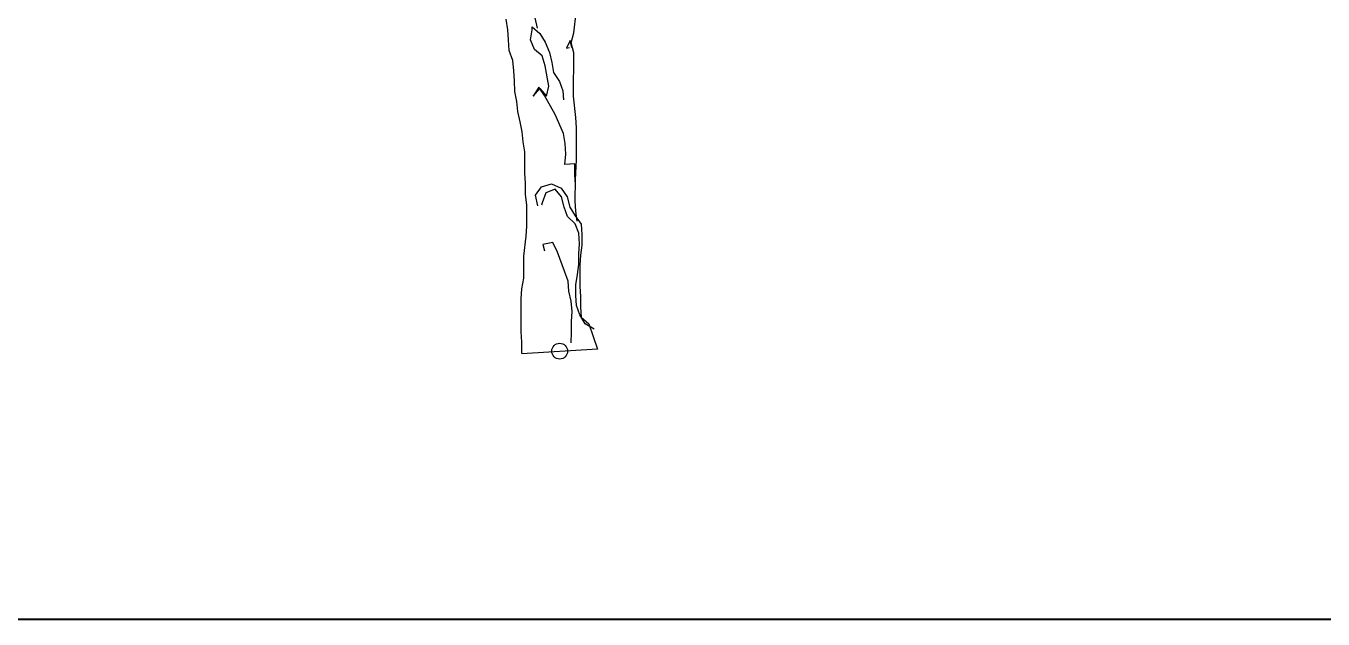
# Model space of a CAD drawing. Header units: millimetres. Extents: x 684983 to 685377, y 990360 to 990509.
# Drawn here: x 684986.067 to 684987.282, y 990360.285 to 990360.841 of the extents above; entities that cross this region are included whole.
import ezdxf

# ---------------------------------------------------------------- set-up
doc = ezdxf.new("R2010")
doc.units = ezdxf.units.MM
doc.layers.add('TEAK', color=7, linetype='Continuous')
doc.layers.add('TITLE', color=6, linetype='Continuous')

# ---------------------------------------------------------------- blocks, each defined once
blk = doc.blocks.new('A$C25655A80')
for p, q in [((-0.0543, 0.5105), (-0.0582, 0.5268)), ((0.0043, 0.5028), (0.0082, 0.5354)), ((-0.1024, 0.5077), (-0.1053, 0.525)), ((-0.1014, 0.4913), (-0.1024, 0.5077)), ((-0.0659, 0.4913), (-0.063, 0.5076)), ((-0.063, 0.5124), (-0.0505, 0.5018)), ((-0.063, 0.5076), (-0.063, 0.5124)), ((-0.1005, 0.474), (-0.1014, 0.4913)), ((-0.0592, 0.4759), (-0.0659, 0.4913)), ((-0.0505, 0.5018), (-0.0419, 0.4874)), ((-0.0419, 0.4874), (-0.0351, 0.4711)), ((-0.0015, 0.4903), (-0.0073, 0.4778)), ((0.0014, 0.4787), (-0.0015, 0.4903)), ((0.0004, 0.4864), (0.0043, 0.5028)), ((0.0043, 0.4701), (0.0004, 0.4864)), ((-0.0947, 0.4577), (-0.1005, 0.474)), ((-0.0467, 0.4653), (-0.0592, 0.4759)), ((-0.0419, 0.449), (-0.0467, 0.4653)), ((-0.0351, 0.4711), (-0.0313, 0.4547)), ((-0.0073, 0.4778), (-0.0024, 0.4787)), ((0.0042, 0.3999), (0.0043, 0.4701)), ((-0.0928, 0.4413), (-0.0947, 0.4577)), ((-0.0361, 0.4163), (-0.0419, 0.449)), ((-0.0313, 0.4547), (-0.0284, 0.4384)), ((-0.0919, 0.425), (-0.0928, 0.4413)), ((-0.091, 0.4077), (-0.0919, 0.425)), ((-0.0284, 0.4384), (-0.0188, 0.424)), ((-0.0188, 0.424), (-0.0131, 0.4086)), ((-0.0881, 0.3913), (-0.091, 0.4077)), ((-0.0525, 0.4144), (-0.0612, 0.4)), ((-0.0612, 0.4), (-0.0506, 0.4124)), ((-0.0429, 0.4009), (-0.0525, 0.4144)), ((-0.0506, 0.4124), (-0.04, 0.3999)), ((-0.0256, 0.3701), (-0.0429, 0.4009)), ((-0.04, 0.3999), (-0.0361, 0.4163)), ((-0.0131, 0.4086), (-0.0121, 0.3941)), ((-0.0862, 0.375), (-0.0881, 0.3913)), ((0.008, 0.3653), (0.0042, 0.3999)), ((-0.0823, 0.3586), (-0.0862, 0.375)), ((-0.0795, 0.3423), (-0.0823, 0.3586)), ((-0.0122, 0.3394), (-0.0256, 0.3701)), ((0.009, 0.3489), (0.008, 0.3653)), ((-0.0776, 0.326), (-0.0795, 0.3423)), ((-0.0093, 0.323), (-0.0122, 0.3394)), ((0.0089, 0.297), (0.009, 0.3489)), ((-0.0747, 0.3096), (-0.0776, 0.326)), ((-0.0084, 0.3057), (-0.0093, 0.323)), ((-0.0747, 0.275), (-0.0747, 0.3096)), ((-0.0103, 0.2894), (-0.0084, 0.3057)), ((0.007, 0.2644), (0.0089, 0.297)), ((-0.0738, 0.2587), (-0.0747, 0.275)), ((0.006, 0.2903), (-0.0103, 0.2894)), ((0.006, 0.273), (0.006, 0.2903)), ((-0.0738, 0.2404), (-0.0738, 0.2587)), ((-0.0575, 0.2394), (-0.0478, 0.2529)), ((-0.0478, 0.2529), (-0.0315, 0.2577)), ((-0.0315, 0.2577), (-0.0161, 0.2509)), ((0.007, 0.2567), (0.006, 0.273)), ((0.0069, 0.2297), (0.007, 0.2644)), ((-0.0719, 0.224), (-0.0738, 0.2404)), ((-0.0536, 0.2221), (-0.0575, 0.2394)), ((-0.0411, 0.2432), (-0.0469, 0.2269)), ((-0.0257, 0.249), (-0.0411, 0.2432)), ((-0.0152, 0.2365), (-0.0257, 0.249)), ((-0.0161, 0.2509), (-0.0065, 0.2365)), ((-0.0113, 0.2201), (-0.0152, 0.2365)), ((-0.0065, 0.2365), (-0.0017, 0.2201)), ((-0.0719, 0.1894), (-0.0719, 0.224)), ((-0.0469, 0.2269), (-0.0479, 0.2231)), ((-0.0056, 0.2048), (-0.0113, 0.2201)), ((-0.0017, 0.2201), (0.0069, 0.2057)), ((0.0079, 0.2134), (0.0069, 0.2297)), ((0.0098, 0.1971), (0.0079, 0.2134)), ((0.0069, 0.1932), (-0.0056, 0.2048)), ((0.0069, 0.2057), (0.0165, 0.1922)), ((0.0127, 0.1778), (0.0069, 0.1932)), ((0.0165, 0.1922), (0.0175, 0.1759)), ((-0.0768, 0.1404), (-0.0729, 0.1731)), ((-0.0729, 0.1731), (-0.0719, 0.1894)), ((0.0136, 0.1605), (0.0127, 0.1778)), ((0.0175, 0.1759), (0.0174, 0.1586)), ((-0.0297, 0.1625), (-0.046, 0.1596)), ((-0.046, 0.1596), (-0.0431, 0.149)), ((-0.022, 0.1471), (-0.0297, 0.1625)), ((0.0126, 0.1442), (0.0136, 0.1605)), ((0.0174, 0.1586), (0.0155, 0.1423)), ((-0.0768, 0.1049), (-0.0768, 0.1404)), ((-0.0105, 0.1163), (-0.022, 0.1471)), ((0.0107, 0.1105), (0.0126, 0.1269)), ((0.0126, 0.1269), (0.0126, 0.1442)), ((0.0155, 0.1423), (0.0145, 0.1259)), ((-0.0047, 0.1), (-0.0105, 0.1163)), ((0.0078, 0.0942), (0.0107, 0.1105)), ((0.0145, 0.1259), (0.0145, 0.0913)), ((-0.0807, 0.0712), (-0.0797, 0.0876)), ((-0.0797, 0.0876), (-0.0768, 0.1049)), ((-0.0038, 0.0836), (-0.0047, 0.1)), ((0.0078, 0.0769), (0.0078, 0.0942)), ((0.0145, 0.0913), (0.0154, 0.075)), ((-0.0807, 0.0183), (-0.0807, 0.0712)), ((0.0001, 0.0673), (-0.0038, 0.0836)), ((0.002, 0.0509), (0.0001, 0.0673)), ((0.0087, 0.0606), (0.0078, 0.0769)), ((0.0154, 0.075), (0.0154, 0.0577)), ((0.001, 0.0346), (0.002, 0.0509)), ((0.0145, 0.0452), (0.0087, 0.0606)), ((0.0231, 0.0307), (0.0145, 0.0452)), ((0.0154, 0.0577), (0.0164, 0.0413)), ((0.001, 0.0173), (0.001, 0.0346)), ((0.0164, 0.0413), (0.0289, 0.0307)), ((0.0375, 0.0221), (0.0231, 0.0307)), ((0.0289, 0.0307), (0.043, -0.0101)), ((-0.0798, 0.001), (-0.0807, 0.0183)), ((-0.0798, -0.0172), (-0.0798, 0.001)), ((0, 0), (0.001, 0.0173))]:
    blk.add_line(p, q)
blk = doc.blocks.new('TR')
blk.add_line((-0.0606, -0.0024, 1.3453), (0.0622, 0.0048, 1.3453))
blk.add_circle((0.0008, 0.0012, 1.3453), 0.0128)
blk.add_blockref('A$C25655A80', (0.0192, 0.0148, 1.3453))

msp = doc.modelspace()

# ---------------------------------------------------------------- linework, layer by layer
msp.add_line((684982.7636, 990360.2851), (685085.1957, 990360.2851))
at = {"lineweight": 40}
msp.add_lwpolyline([(684982.7636, 990360.2851), (685085.1957, 990360.2851), (685085.1957, 990509.1548), (684982.7636, 990509.1548)], close=True, dxfattribs=at)
at = {"layer": 'TITLE', "color": 8}
msp.add_line((685014.9642, 990360.2851), (684982.7636, 990360.2851), dxfattribs=at)

# ---------------------------------------------------------------- block references
at = {"layer": 'TEAK', "xscale": 0.5773557909751782, "yscale": 0.5773557909751782, "zscale": 0.5773557909751782}
msp.add_blockref('TR', (684986.5668, 990360.5353, -0.7767), dxfattribs=at)

doc.saveas('drawing.dxf')
